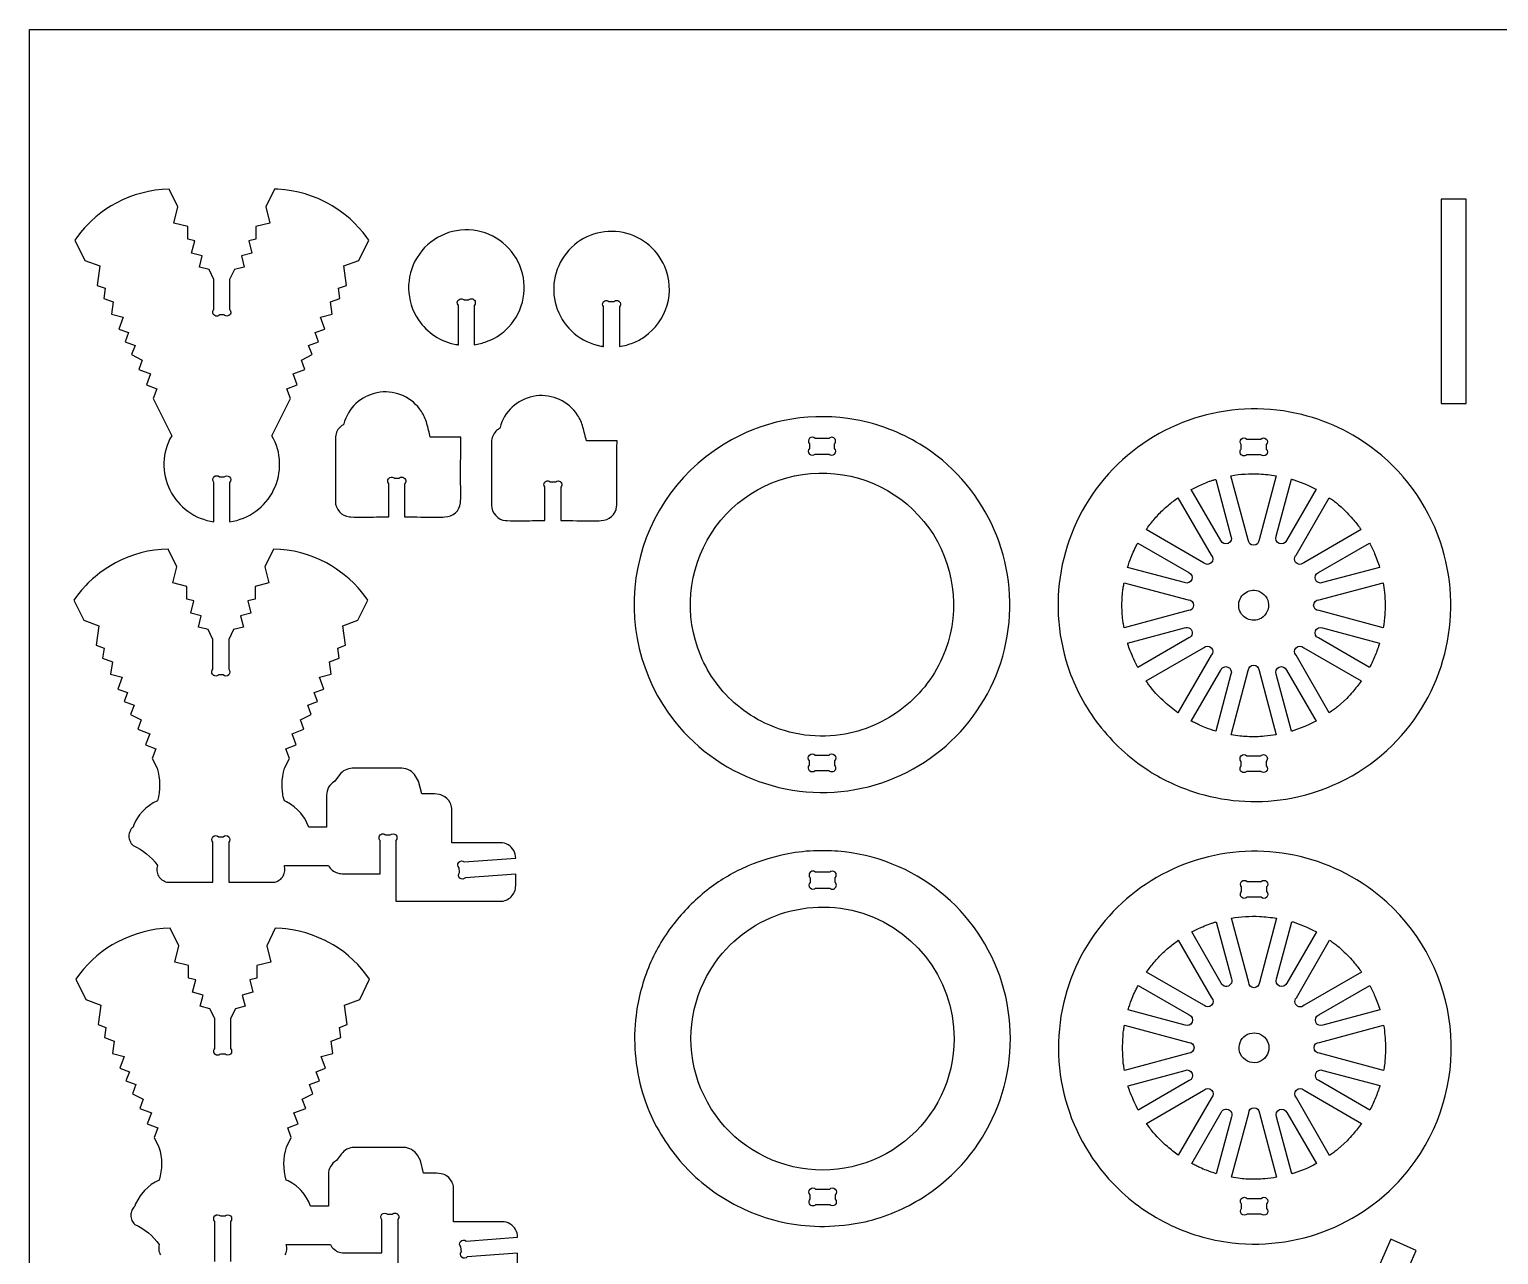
# Model space of a CAD drawing. Extents: x -1716 to 1764, y -1184 to 702.
# Drawn here: x -1716 to -595, y -233 to 702 of the extents above; entities that cross this region are included whole.
import ezdxf

# ---------------------------------------------------------------- set-up
doc = ezdxf.new("R2010")
doc.units = 0
doc.header["$MEASUREMENT"] = 0
doc.layers.get('0').update_dxf_attribs({"linetype": 'CONTINUOUS'})
doc.layers.add('SECTIONCUTEDGES', color=18, linetype='CONTINUOUS')

msp = doc.modelspace()

# ---------------------------------------------------------------- linework, layer by layer
msp.add_lwpolyline([(1764.1, 702.4), (1764.1, -1184.1), (-1716.3, -1184.1), (-1716.3, 702.4)], close=True)
at = {"layer": 'SECTIONCUTEDGES'}
for points in [[(-1606.3, 346), (-1604.8, 343.8), (-1603.1, 341.7), (-1601.3, 339.7), (-1599.4, 337.9), (-1597.4, 336.1), (-1595.3, 334.5), (-1593.1, 333), (-1590.8, 331.6), (-1588.4, 330.4), (-1585.9, 329.3), (-1583.4, 328.4), (-1580.8, 327.6), (-1578.2, 327), (-1575.5, 326.5), (-1575.5, 356.6, -1), (-1571.2, 360.8), (-1567.7, 360.8, -1), (-1563.5, 356.6), (-1563.5, 326.5), (-1560.8, 327), (-1558.1, 327.6), (-1555.5, 328.4), (-1553, 329.3), (-1550.5, 330.4), (-1548.1, 331.6), (-1545.8, 333), (-1543.6, 334.5), (-1541.5, 336.1), (-1539.5, 337.9), (-1537.6, 339.7), (-1535.8, 341.7), (-1534.1, 343.8), (-1532.6, 346), (-1531.1, 348.4), (-1529.9, 350.8), (-1528.7, 353.3), (-1527.8, 355.8), (-1526.9, 358.4), (-1526.3, 361), (-1525.8, 363.7), (-1525.5, 366.3), (-1525.3, 369), (-1525.3, 371.7), (-1525.5, 374.3), (-1525.8, 377), (-1526.3, 379.6), (-1527, 382.2), (-1527.8, 384.8), (-1528.7, 387.3), (-1529.9, 389.8), (-1531.2, 392.2), (-1517.1, 420.7), (-1519.8, 428.1), (-1511.9, 431), (-1515.1, 439.5), (-1506.1, 442.9), (-1508.7, 450), (-1500.6, 454.1), (-1503.2, 461.2), (-1495.6, 464), (-1498.2, 470.9), (-1490.9, 473.6), (-1494.2, 482.6), (-1485.3, 484.9), (-1486.6, 494.4), (-1479.3, 497.1), (-1480.3, 504.8), (-1474.4, 507), (-1476.4, 521.9), (-1464.9, 526.1), (-1457.3, 541.5), (-1458.7, 543.5), (-1461.6, 547.3), (-1464.8, 550.9), (-1468.1, 554.4), (-1471.6, 557.7), (-1475.2, 560.8), (-1479.1, 563.7), (-1483.1, 566.4), (-1485.1, 567.7), (-1488.9, 569.8), (-1491.2, 571.1), (-1496, 573.3), (-1500.9, 575.2), (-1505.9, 576.8), (-1511, 578.2), (-1516.2, 579.2), (-1521.4, 580), (-1526.6, 580.4), (-1529.3, 580.5), (-1535.9, 567), (-1532.8, 554.6), (-1543.4, 551.9), (-1543.4, 542.3), (-1548.8, 540.9), (-1546.5, 531.5), (-1554.5, 529.5), (-1552.3, 520.8), (-1559.7, 519), (-1563.5, 511.4), (-1563.5, 488.7, -1), (-1567.7, 484.4), (-1571.2, 484.4, -1), (-1575.5, 488.7), (-1575.5, 511.4), (-1579.2, 519), (-1586.6, 520.8), (-1584.4, 529.5), (-1592.5, 531.5), (-1590.1, 540.9), (-1595.5, 542.3), (-1595.5, 551.9), (-1606.1, 554.6), (-1603, 567), (-1609.6, 580.5), (-1614.9, 580.2), (-1620.2, 579.6), (-1625.3, 578.7), (-1630.5, 577.5), (-1635.5, 576.1), (-1640.4, 574.3), (-1645.3, 572.2), (-1650, 569.8), (-1653.8, 567.7), (-1657.9, 565.1), (-1661.8, 562.3), (-1665.5, 559.3), (-1669.1, 556.1), (-1670.8, 554.4), (-1674.2, 550.9), (-1677.3, 547.3), (-1680.2, 543.5), (-1681.6, 541.5), (-1674, 526.1), (-1662.5, 521.9), (-1664.5, 507), (-1658.6, 504.8), (-1659.6, 497.1), (-1652.3, 494.4), (-1653.6, 484.9), (-1644.7, 482.6), (-1648, 473.6), (-1640.7, 470.9), (-1643.3, 464), (-1635.7, 461.2), (-1638.4, 454.1), (-1630.2, 450), (-1632.8, 442.9), (-1623.8, 439.5), (-1627, 431), (-1619.1, 428.1), (-1621.9, 420.7), (-1607.7, 392.2), (-1609, 389.8), (-1610.2, 387.3), (-1611.1, 384.8), (-1611.9, 382.2), (-1612.6, 379.6), (-1613.1, 377), (-1613.4, 374.3), (-1613.6, 371.7), (-1613.6, 369), (-1613.4, 366.3), (-1613.1, 363.7), (-1612.6, 361), (-1612, 358.4), (-1611.2, 355.8), (-1610.2, 353.3), (-1609.1, 350.8), (-1607.8, 348.4)], [(-1388.8, 461.6), (-1388.8, 491.7, 0.08601), (-1389, 492.1, -0.186349), (-1389.7, 493.8, -0.284949), (-1387.9, 496.5, -0.285005), (-1384.8, 496.1, -0.066648), (-1384.7, 496, 0.145329), (-1384.5, 495.9), (-1381, 495.9, 0.08601), (-1380.6, 496.1, -0.186349), (-1378.8, 496.8, -0.284949), (-1376.2, 495, -0.285005), (-1376.6, 491.9, -0.066648), (-1376.7, 491.8, 0.145329), (-1376.8, 491.7), (-1376.8, 461.6, 0.047597), (-1367.3, 464.1, 0.100184), (-1352.7, 473, 0.639695), (-1377.7, 549.1, 0.640021), (-1419.4, 480.7, 0.099512), (-1407, 468.4, 0.09979), (-1390.9, 461.9, 0.009062), (-1389.8, 461.8, -0.003021)], [(-1266, 460.3, 0.053281), (-1255.4, 463.2, 0.059622), (-1246.7, 467.9, 0.171891), (-1229.5, 491.9, 0.17205), (-1231.4, 521.4, 0.566523), (-1306.4, 531.7, 0.566801), (-1280.1, 460.7, 0.009062), (-1279.1, 460.5, -0.003021), (-1278, 460.3), (-1278, 490.4, 0.08601), (-1278.2, 490.8, -0.186349), (-1278.9, 492.6, -0.284949), (-1277.1, 495.2, -0.285005), (-1274, 494.8, -0.066648), (-1273.9, 494.7, 0.145329), (-1273.7, 494.6), (-1270.2, 494.6, 0.08601), (-1269.8, 494.9, -0.186349), (-1268, 495.5, -0.284949), (-1265.4, 493.8, -0.285005), (-1265.8, 490.6, -0.066648), (-1265.9, 490.5, 0.145329), (-1266, 490.4)], [(-1441.9, 330.2), (-1441.9, 355.5, 0.08601), (-1442.2, 355.9, -0.186349), (-1442.8, 357.7, -0.284949), (-1441.1, 360.3, -0.285005), (-1437.9, 360, -0.066648), (-1437.8, 359.8, 0.145329), (-1437.7, 359.8), (-1434.2, 359.8, 0.08601), (-1433.8, 360, -0.186349), (-1432, 360.6, -0.284949), (-1429.3, 358.9, -0.285005), (-1429.7, 355.7, -0.066648), (-1429.8, 355.6, 0.145329), (-1429.9, 355.5), (-1429.9, 330.2, -0.001261), (-1405.3, 330.1, 0.007568), (-1399.2, 330.2, 0.17911), (-1391.1, 333.4, 0.186027), (-1387.3, 340.9, 0.012625), (-1387.2, 341.3, 0.006307), (-1387.2, 342.2, 0.00914), (-1387.1, 351.9, -0.008036), (-1386.9, 391.1), (-1410.3, 391.1, 0.002778), (-1413, 401.6, 0.080686), (-1417.1, 410.8, 0.286261), (-1448.7, 425.4, 0.286452), (-1475.7, 403.4, 0.036637), (-1476.3, 401.3, -0.114416), (-1476.5, 400.7, -0.116624), (-1477.1, 400.3, 0.081245), (-1479.4, 398.6, 0.097719), (-1481.8, 394.9, 0.089338), (-1482.8, 390.2), (-1482.8, 342.2, 0.17911), (-1479.6, 334.1, 0.186027), (-1472.1, 330.3, 0.012625), (-1471.7, 330.2, 0.006307), (-1470.9, 330.2, 0.008514), (-1460.7, 330.1, -0.002207)], [(-1322.8, 327.4), (-1322.8, 352.7, 0.08601), (-1323, 353.1, -0.186349), (-1323.6, 354.8, -0.284949), (-1321.9, 357.5, -0.285005), (-1318.8, 357.1, -0.066648), (-1318.6, 357, 0.145329), (-1318.5, 356.9), (-1315, 356.9, 0.08601), (-1314.6, 357.1, -0.186349), (-1312.8, 357.8, -0.284949), (-1310.2, 356, -0.285005), (-1310.6, 352.9, -0.066648), (-1310.7, 352.8, 0.145329), (-1310.8, 352.7), (-1310.8, 327.4, -0.001261), (-1286.1, 327.3, 0.007568), (-1280, 327.4, 0.17911), (-1271.9, 330.6, 0.186027), (-1268.1, 338.1, 0.012625), (-1268.1, 338.5, 0.006307), (-1268, 339.3, 0.00914), (-1268, 349.1, -0.008036), (-1267.8, 388.2), (-1291.1, 388.2, 0.002778), (-1293.8, 398.8, 0.080686), (-1297.9, 408, 0.286261), (-1329.5, 422.6, 0.286452), (-1356.5, 400.6, 0.036637), (-1357.1, 398.4, -0.114416), (-1357.3, 397.9, -0.116624), (-1357.9, 397.4, 0.081245), (-1360.2, 395.7, 0.097719), (-1362.6, 392, 0.089338), (-1363.6, 387.3), (-1363.6, 339.3, 0.17911), (-1360.4, 331.2, 0.186027), (-1352.9, 327.4, 0.012625), (-1352.5, 327.4, 0.006307), (-1351.7, 327.4, 0.008514), (-1341.6, 327.3, -0.002207)], [(-1223.7, 174.1, 0.149338), (-1154.6, 126.6, 0.149353), (-1070.8, 125.7, 0.296651), (-969.2, 244.5, 0.29625), (-1036.6, 385.7, 0.092281), (-1085.6, 404.4, 0.172556), (-1180.4, 389.1, 0.220869), (-1252, 291.6, 0.221131)], [(-859.5, 134.9, 0.063566), (-823.9, 119.2, 0.120276), (-752.9, 115.6, 0.147825), (-676.3, 155.8, 0.278823), (-637.8, 306.2, 0.15407), (-688.6, 380.7, 0.113627), (-749.3, 409.3, 0.268788), (-892.6, 363.2, 0.26905), (-923.7, 216, 0.085445), (-900.1, 171.6, 0.083649), (-862.4, 136.8, 0.004404), (-861, 135.8, 0.004421)], [(-1116.6, 378.2), (-1106, 378.2, 1), (-1101.8, 382.5), (-1101.8, 386, 1), (-1106, 390.2), (-1116.6, 390.2, 1), (-1120.9, 386), (-1120.9, 382.5, 1)], [(-787.2, 389.7), (-776.5, 389.7, -1), (-772.3, 385.5), (-772.3, 382, -1), (-776.5, 377.7), (-787.2, 377.7, -1), (-791.4, 382), (-791.4, 385.5, -1)], [(-1017.1, 228.8, -0.131005), (-1046.6, 186.7, -0.129677), (-1093.6, 164.5, -0.079692), (-1124.4, 163.7, -0.0771), (-1154.9, 172.8, -0.064704), (-1176.1, 186.4, -0.117883), (-1203.9, 224.2, -0.529054), (-1113.9, 363.7, -0.528938)], [(-810.8, 358.9), (-799.2, 315.5, -1), (-807, 312.2), (-829.5, 351.2, -0.012176), (-821, 355.2, -0.019565), (-815.6, 357.4, -0.009363), (-813.2, 358.2, 0.003121)], [(-764.7, 361.7), (-777.8, 312.7, -1), (-786, 312.7), (-799.2, 361.7, -0.057699), (-777.6, 363, -0.024823)], [(-734.3, 351.3), (-756.9, 312.2, -1), (-764.7, 315.5), (-753, 359, 0.006199), (-752.5, 358.9, -0.0186), (-752.1, 358.8), (-742.8, 355.4, -0.018388), (-738.5, 353.4, 0.006129)], [(-839.7, 344.9), (-814.3, 301, -1), (-820.1, 295.2), (-864, 320.5, -0.014778), (-858.1, 328.1, -0.028539), (-851.3, 335.4, -0.018438), (-847, 339.2, -0.011345)], [(-699.8, 320.6), (-743.7, 295.2, -1), (-749.5, 301), (-724.2, 344.9, 0.006303), (-721, 342.7, -0.01891), (-718, 340.3, -0.017187), (-714.3, 337.1, -0.012321), (-709.4, 332.2, -0.018926), (-705.4, 327.7, -0.012469)], [(-1638.6, 81), (-1637.9, 80.2), (-1637.2, 79.5), (-1634.5, 78.1), (-1631.8, 76.6), (-1629.3, 74.9), (-1626.9, 73.1), (-1624.6, 71.1), (-1622.4, 68.9), (-1620.4, 66.6), (-1618.6, 64.1), (-1618.9, 63.1), (-1619, 62.1), (-1619, 61.1), (-1619, 60.1), (-1618.8, 59.1), (-1618.6, 58.1), (-1618.2, 57.1), (-1617.7, 56.2), (-1617.2, 55.3), (-1616.5, 54.5), (-1615.8, 53.8), (-1615.1, 53.2), (-1614.2, 52.6), (-1613.3, 52.1), (-1612.4, 51.7), (-1611.4, 51.4), (-1576.2, 51.4), (-1576.2, 81.8, -1), (-1571.9, 86.1), (-1568.4, 86.1, -1), (-1564.2, 81.8), (-1564.2, 51.4), (-1528.9, 51.4), (-1527.9, 51.7), (-1527, 52.1), (-1526.1, 52.6), (-1525.3, 53.2), (-1524.5, 53.8), (-1523.8, 54.5), (-1523.2, 55.3), (-1522.6, 56.2), (-1522.2, 57.1), (-1521.8, 58.1), (-1521.5, 59.1), (-1521.4, 60.1), (-1521.3, 61.1), (-1521.3, 62.1), (-1521.5, 63.1), (-1521.7, 64.1), (-1488.1, 64.1), (-1487.5, 63.1), (-1486.8, 62.2), (-1486, 61.4), (-1485.2, 60.6), (-1484.2, 59.9), (-1483.2, 59.3), (-1482.2, 58.8), (-1481.1, 58.4), (-1480, 58.1), (-1478.8, 57.9), (-1477.5, 57.8), (-1448.6, 57.8), (-1448.6, 83.2, -1), (-1444.4, 87.4), (-1440.9, 87.4, -1), (-1436.6, 83.2), (-1436.6, 36.8), (-1357, 36.8), (-1355.8, 36.9), (-1354.6, 37), (-1353.5, 37.3), (-1352.4, 37.7), (-1351.3, 38.2), (-1350.4, 38.8), (-1349.4, 39.5), (-1348.6, 40.3), (-1347.8, 41.2), (-1347.1, 42.1), (-1346.5, 43.1), (-1346, 44.1), (-1345.6, 45.2), (-1345.3, 46.3), (-1345.2, 47.5), (-1345.1, 48.8), (-1345.1, 57.6), (-1383.5, 54.8, -1), (-1388, 58.7), (-1388.3, 62.3, -1), (-1384.4, 66.9), (-1345.1, 69.7), (-1345.2, 71.3), (-1345.5, 72.8), (-1346, 74.2), (-1346.6, 75.6), (-1347.5, 76.9), (-1348.5, 78.1), (-1349.7, 79.1), (-1350.9, 79.9), (-1352.3, 80.6), (-1353.8, 81.1), (-1355.3, 81.4), (-1356.8, 81.5), (-1393.9, 81.5), (-1393.9, 106.6), (-1393.9, 107.7), (-1394.1, 108.8), (-1394.3, 109.8), (-1394.7, 110.9), (-1395.1, 111.9), (-1396.2, 113.7), (-1397.6, 115.3), (-1399.3, 116.6), (-1400.2, 117.1), (-1401.2, 117.6), (-1402.2, 118), (-1403.3, 118.3), (-1407.1, 118.7), (-1416.9, 118.7), (-1419.3, 128.4), (-1421.7, 132.3), (-1422.5, 133.7), (-1423.6, 134.8), (-1424.7, 135.8), (-1426, 136.7), (-1427.4, 137.4), (-1428.9, 137.9), (-1430.4, 138.2), (-1432, 138.3), (-1469.9, 138.3), (-1471.3, 138.2), (-1472.7, 137.9), (-1474, 137.5), (-1475.3, 137), (-1476.5, 136.3), (-1477.6, 135.4), (-1478.6, 134.5), (-1479.5, 133.4), (-1483.2, 128.4), (-1484.9, 127.3), (-1486.1, 126.2), (-1487.1, 125.1), (-1487.9, 123.8), (-1488.6, 122.4), (-1489.1, 120.9), (-1489.4, 119.4), (-1489.5, 117.8), (-1489.5, 93.5), (-1503.1, 93.5), (-1504.5, 96.8), (-1506.2, 99.9), (-1507.1, 101.3), (-1509.2, 104.1), (-1511.6, 106.7), (-1514.2, 108.9), (-1517.1, 111), (-1520.1, 112.7), (-1521.7, 113.5), (-1522.5, 116.6), (-1522.8, 118.1), (-1523.2, 121.3), (-1523.4, 122.8), (-1523.4, 126), (-1523.3, 129.1), (-1522.9, 132.3), (-1522.3, 135.4), (-1521.5, 138.5), (-1517.8, 145.9), (-1520.5, 153.3), (-1512.7, 156.3), (-1515.8, 164.7), (-1506.8, 168.1), (-1509.5, 175.2), (-1501.3, 179.3), (-1503.9, 186.4), (-1496.3, 189.3), (-1498.9, 196.1), (-1491.6, 198.8), (-1495, 207.9), (-1486, 210.1), (-1487.3, 219.6), (-1480, 222.3), (-1481, 230), (-1475.1, 232.2), (-1477.1, 247.1), (-1465.6, 251.4), (-1458, 266.7), (-1460.8, 270.6), (-1463.9, 274.4), (-1465.5, 276.2), (-1468.8, 279.6), (-1472.3, 282.9), (-1476, 286), (-1479.8, 288.9), (-1481.8, 290.3), (-1485.8, 292.9), (-1489.6, 295.1), (-1494.3, 297.4), (-1499.2, 299.5), (-1504.1, 301.3), (-1509.2, 302.8), (-1514.3, 304), (-1519.5, 304.9), (-1524.7, 305.4), (-1530, 305.7), (-1536.7, 292.2), (-1533.5, 279.8), (-1544.1, 277.1), (-1544.1, 267.5), (-1549.6, 266.1), (-1547.2, 256.7), (-1555.2, 254.7), (-1553, 246), (-1560.4, 244.2), (-1564.2, 236.6), (-1564.2, 213.9, -1), (-1568.4, 209.6), (-1571.9, 209.6, -1), (-1576.2, 213.9), (-1576.2, 236.6), (-1579.9, 244.2), (-1587.3, 246), (-1585.1, 254.7), (-1593.2, 256.7), (-1590.8, 266.1), (-1596.2, 267.5), (-1596.2, 277.1), (-1606.8, 279.8), (-1603.7, 292.2), (-1610.4, 305.7), (-1615.6, 305.4), (-1620.9, 304.9), (-1626.1, 304), (-1631.2, 302.8), (-1636.2, 301.3), (-1641.2, 299.5), (-1646, 297.4), (-1650.7, 295.1), (-1654.5, 292.9), (-1658.6, 290.3), (-1662.5, 287.5), (-1666.2, 284.5), (-1668.1, 282.9), (-1671.6, 279.6), (-1673.2, 277.9), (-1676.5, 274.4), (-1679.5, 270.6), (-1682.3, 266.7), (-1674.7, 251.4), (-1663.2, 247.1), (-1665.3, 232.2), (-1659.3, 230), (-1660.4, 222.3), (-1653, 219.6), (-1654.3, 210.1), (-1645.4, 207.9), (-1648.7, 198.8), (-1641.5, 196.1), (-1644, 189.3), (-1636.4, 186.4), (-1639.1, 179.3), (-1630.9, 175.2), (-1633.5, 168.1), (-1624.5, 164.7), (-1627.7, 156.3), (-1619.8, 153.3), (-1622.6, 145.9), (-1618.9, 138.5), (-1618, 135.4), (-1617.4, 132.3), (-1617.1, 129.1), (-1616.9, 126), (-1617, 122.8), (-1617.3, 119.7), (-1617.8, 116.6), (-1618.6, 113.5), (-1621.8, 111.9), (-1624.7, 110), (-1627.5, 107.8), (-1630, 105.4), (-1632.2, 102.7), (-1633.2, 101.3), (-1635.1, 98.4), (-1636.6, 95.2), (-1637.2, 93.5), (-1637.9, 92.8), (-1638.6, 92.1), (-1639.1, 91.2), (-1639.5, 90.4), (-1639.9, 89.4), (-1640.2, 88.5), (-1640.3, 87.5), (-1640.4, 86.5), (-1640.3, 85.5), (-1640.2, 84.5), (-1639.9, 83.6), (-1639.5, 82.7), (-1639.1, 81.8)], [(-870.4, 310.3), (-831.4, 287.8, -1), (-834.6, 280.1), (-878.1, 291.7, -0.012918), (-875.4, 299.4, -0.018758), (-873.2, 304.6, -0.010898), (-871.8, 307.5, 0.003632)], [(-685.8, 291.7), (-729.3, 280.1, -1), (-732.5, 287.8), (-693.5, 310.3, -0.026072), (-689.6, 302.3, -0.02074)], [(-880.8, 280), (-831.8, 266.9, -1), (-831.8, 258.7), (-880.8, 245.6, 0.006429), (-881.4, 249.1, -0.01929), (-881.9, 252.6), (-882.4, 262.8), (-881.9, 272.9, -0.018896), (-881.4, 276.5, 0.006298)], [(-777.6, 252.2, -0.520017), (-793.3, 262.3, -0.519794), (-778.5, 273.7, -0.315968), (-770.5, 263.3, -0.315775)], [(-683, 245.6), (-732, 258.7, -1), (-732, 266.9), (-683, 280, -0.005477), (-682.1, 272.6, -0.027167), (-681.5, 263.3, -0.022163), (-681.8, 255.6, -0.016966)], [(-878.1, 233.9), (-834.6, 245.5, -1), (-831.4, 237.8), (-870.3, 215.2, -0.020623), (-876.1, 228, -0.019978), (-877.9, 233, -0.019766), (-878, 233.4, 0.006588)], [(-693.5, 215.2), (-732.5, 237.8, -1), (-729.3, 245.5), (-685.8, 233.9, -0.023422), (-689.1, 224.5, -0.022807)], [(-864, 205), (-820.1, 230.4, -1), (-814.3, 224.6), (-839.7, 180.7, -0.024397), (-849.9, 189, -0.042082), (-860.2, 199.8, -0.010889), (-862.1, 202.4, 0.00363)], [(-724.2, 180.7), (-749.5, 224.6, -1), (-743.7, 230.4), (-699.8, 205, -0.014529), (-706.3, 196.7, -0.022653), (-710.9, 191.7), (-718, 185.3, -0.018394), (-721, 182.9, 0.006131)], [(-829.5, 174.4), (-807, 213.3, -1), (-799.2, 210.1), (-810.8, 166.6, -0.012234), (-818.3, 169.2, -0.017991), (-823.3, 171.3, -0.010478), (-826.4, 172.8, 0.003492)], [(-799.1, 163.9), (-786, 212.9, -1), (-777.8, 212.9), (-764.7, 163.9, -0.013089), (-773.5, 162.8, -0.036535), (-786.9, 162.5, -0.015577), (-792.3, 162.9, -0.012352)], [(-753, 166.6), (-764.7, 210.1, -1), (-756.9, 213.3), (-734.3, 174.3, 0.006248), (-738.5, 172.2, -0.018746), (-742.8, 170.2), (-752.1, 166.8, -0.018599), (-752.5, 166.7, 0.006199)], [(-1106, 136.4), (-1116.6, 136.4, -1), (-1120.9, 140.6), (-1120.9, 144.1, -1), (-1116.6, 148.4), (-1106, 148.4, -1), (-1101.8, 144.1), (-1101.8, 140.6, -1)], [(-787.2, 147.9), (-776.5, 147.9, -1), (-772.3, 143.6), (-772.3, 140.1, -1), (-776.5, 135.9), (-787.2, 135.9, -1), (-791.4, 140.1), (-791.4, 143.6, -1)], [(-1225.3, -154.5, 0.082498), (-1191.4, -186.7, 0.081429), (-1148.3, -206.5, 0.051999), (-1120.6, -211.1, 0.048718), (-1090.7, -210, 0.045642), (-1066.6, -204.5, 0.081866), (-1025, -182.8, 0.306737), (-972.5, -30.6, 0.307202), (-1094.3, 74.5, 0.018046), (-1104.1, 75.2, 0.016111), (-1115.2, 75.4, 0.042286), (-1137.2, 73, 0.052805), (-1167.7, 63.8, 0.063258), (-1197.4, 46.5, 0.060023), (-1223.3, 21.2, 0.070022), (-1242.9, -11.7, 0.067248), (-1253.3, -50.3, 0.053404), (-1253.9, -79.4, 0.050725), (-1248.3, -109.5, 0.04601), (-1239.1, -132.6, 0.044299)], [(-889.2, -178.7, 0.086412), (-847.7, -209.2, 0.086691), (-798.4, -223.9, 0.274319), (-658.6, -161.5, 0.379188), (-680.3, 36.1, 0.257222), (-821.1, 69.5, 0.257249), (-924.5, -31.6, 0.132982), (-926.7, -110, 0.132968)], [(-1116.2, 46.9), (-1105.5, 46.9, 1), (-1101.3, 51.2), (-1101.3, 54.7, 1), (-1105.5, 58.9), (-1116.2, 58.9, 1), (-1120.4, 54.7), (-1120.4, 51.2, 1)], [(-786.9, 51.9), (-776.2, 51.9, -1), (-772, 47.7), (-772, 44.2, -1), (-776.2, 39.9), (-786.9, 39.9, -1), (-791.1, 44.2), (-791.1, 47.7, -1)], [(-1010.5, -68, -0.481507), (-1133.3, -165.9, -0.481693), (-1201.4, -24.5, -0.349808), (-1088.6, 29.9, -0.349977)], [(-764.4, 23.9), (-777.5, -25.1, -1), (-785.7, -25.1), (-798.9, 23.9, -0.057699), (-777.4, 25.2, -0.024823)], [(-810.5, 21.1), (-798.9, -22.4, -1), (-806.7, -25.6), (-829.2, 13.4, -0.012176), (-820.7, 17.4, -0.019565), (-815.3, 19.6, -0.009363), (-812.9, 20.4, 0.003121)], [(-734, 13.5), (-756.6, -25.6, -1), (-764.4, -22.4), (-752.7, 21.2, 0.006199), (-752.2, 21.1, -0.0186), (-751.8, 21), (-742.5, 17.6, -0.018388), (-738.2, 15.6, 0.006129)], [(-839.4, 7.1), (-814, -36.8, -1), (-819.8, -42.6), (-863.7, -17.3, -0.014778), (-857.8, -9.8, -0.028539), (-851, -2.4, -0.018438), (-846.7, 1.4, -0.011345)], [(-699.5, -17.3), (-743.4, -42.6, -1), (-749.2, -36.8), (-723.9, 7.1, 0.006303), (-720.7, 4.8, -0.01891), (-717.7, 2.5, -0.017187), (-714, -0.8, -0.012321), (-709.1, -5.6, -0.018926), (-705.1, -10.1, -0.012469)], [(-870.1, -27.5), (-831.1, -50, -1), (-834.3, -57.8), (-877.8, -46.1, -0.012918), (-875.1, -38.4, -0.018758), (-872.9, -33.2, -0.010898), (-871.5, -30.3, 0.003632)], [(-685.5, -46.1), (-729, -57.8, -1), (-732.2, -50), (-693.2, -27.5, -0.026072), (-689.4, -35.6, -0.02074)], [(-880.5, -57.8), (-831.5, -70.9, -1), (-831.5, -79.1), (-880.5, -92.3, 0.006429), (-881.1, -88.7, -0.01929), (-881.6, -85.2), (-882.1, -75), (-881.6, -64.9, -0.018896), (-881.1, -61.3, 0.006298)], [(-793, -76.2, -0.704491), (-773.6, -67, -0.705318), (-782.8, -86.4, -0.172802), (-789.7, -83.1, -0.173371)], [(-682.7, -92.3), (-731.7, -79.1, -1), (-731.7, -70.9), (-682.7, -57.8, -0.035509), (-681.3, -73.6, -0.037792), (-682.1, -88.5, -0.007975), (-682.4, -90.4, 0.002658)], [(-877.8, -104), (-834.3, -92.3, -1), (-831.1, -100.1), (-870.1, -122.6, -0.020623), (-875.8, -109.8, -0.019978), (-877.6, -104.9, -0.019766), (-877.7, -104.4, 0.006588)], [(-693.2, -122.6), (-732.2, -100.1, -1), (-729, -92.3), (-685.5, -103.9, -0.023422), (-688.9, -113.3, -0.022807)], [(-863.8, -132.8), (-819.8, -107.4, -1), (-814, -113.2), (-839.4, -157.1, -0.019294), (-847.7, -150.5, -0.045903), (-859.9, -138, -0.008546), (-861.7, -135.6, -0.007227)], [(-723.9, -157.2), (-749.2, -113.2, -1), (-743.4, -107.4), (-699.5, -132.8, -0.014529), (-706, -141.1, -0.022653), (-710.6, -146.1), (-717.7, -152.5, -0.018394), (-720.7, -154.9, 0.006131)], [(-829.2, -163.5), (-806.7, -124.5, -1), (-798.9, -127.7), (-810.5, -171.2, -0.012234), (-818, -168.6, -0.017991), (-823, -166.5, -0.010478), (-826.1, -165, 0.003492)], [(-798.9, -173.9), (-785.7, -124.9, -1), (-777.5, -124.9), (-764.4, -173.9, -0.013089), (-773.2, -175, -0.036535), (-786.6, -175.3, -0.015577), (-792.1, -174.9, -0.012352)], [(-752.7, -171.2), (-764.4, -127.7, -1), (-756.6, -124.5), (-734, -163.5, 0.006248), (-738.2, -165.6, -0.018746), (-742.5, -167.6), (-751.8, -171, -0.018599), (-752.2, -171.1, 0.006199)], [(-1116.2, -182.9), (-1105.5, -182.9, -1), (-1101.3, -187.2), (-1101.3, -190.7, -1), (-1105.5, -194.9), (-1116.2, -194.9, -1), (-1120.4, -190.7), (-1120.4, -187.2, -1)], [(-791.1, -197.7), (-791.1, -194.2, -1), (-786.9, -190), (-776.2, -190, -1), (-772, -194.2), (-772, -197.7, -1), (-776.2, -202), (-786.9, -202, -1)]]:
    msp.add_lwpolyline(points, format="xyb", close=True, dxfattribs=at)
msp.add_lwpolyline([(-638.7, 416.8), (-619.6, 416.8), (-619.6, 572.8), (-638.7, 572.8)], close=True, dxfattribs=at)
for points in [[(-1343.7, -240.7), (-1343.7, -231.8), (-1382.1, -234.7, -1), (-1386.6, -230.7), (-1386.9, -227.1, -1), (-1383, -222.6), (-1343.7, -219.7), (-1343.8, -218.2), (-1344.1, -216.7), (-1344.5, -215.2), (-1345.2, -213.8), (-1346.1, -212.5), (-1347.1, -211.4), (-1348.2, -210.4), (-1349.5, -209.5), (-1350.9, -208.8), (-1352.3, -208.3), (-1353.9, -208), (-1355.4, -207.9), (-1392.5, -207.9), (-1392.5, -182.9), (-1392.5, -181.8), (-1392.7, -180.7), (-1392.9, -179.6), (-1393.3, -178.6), (-1393.7, -177.6), (-1394.8, -175.8), (-1396.2, -174.2), (-1397.9, -172.9), (-1398.8, -172.3), (-1399.8, -171.9), (-1400.8, -171.5), (-1401.9, -171.2), (-1405.6, -170.7), (-1415.5, -170.7), (-1417.9, -161.1), (-1420.2, -157.1), (-1421.1, -155.8), (-1422.2, -154.6), (-1423.3, -153.6), (-1424.6, -152.8), (-1426, -152.1), (-1427.5, -151.6), (-1429, -151.3), (-1430.6, -151.2), (-1468.5, -151.2), (-1469.9, -151.3), (-1471.3, -151.5), (-1472.6, -151.9), (-1473.9, -152.5), (-1475.1, -153.2), (-1476.2, -154), (-1477.2, -155), (-1478.1, -156.1), (-1481.8, -161.1), (-1483.5, -162.2), (-1484.6, -163.2), (-1485.6, -164.4), (-1486.5, -165.7), (-1487.2, -167.1), (-1487.7, -168.5), (-1488, -170), (-1488.1, -171.6), (-1488.1, -195.9), (-1501.7, -195.9), (-1503.1, -192.7), (-1504.7, -189.6), (-1506.7, -186.7), (-1509, -184), (-1510.2, -182.8), (-1512.8, -180.5), (-1515.7, -178.5), (-1518.7, -176.7), (-1520.3, -176), (-1521.1, -172.9), (-1521.6, -169.8), (-1521.9, -166.6), (-1522, -163.5), (-1521.9, -160.3), (-1521.5, -157.2), (-1520.9, -154.1), (-1520, -151), (-1516.4, -143.5), (-1519.1, -136.1), (-1511.2, -133.2), (-1514.4, -124.7), (-1505.4, -121.4), (-1508, -114.2), (-1499.9, -110.2), (-1502.5, -103), (-1494.9, -100.2), (-1497.5, -93.3), (-1490.2, -90.6), (-1493.5, -81.6), (-1484.6, -79.3), (-1485.9, -69.9), (-1478.6, -67.1), (-1479.6, -59.5), (-1473.7, -57.2), (-1475.7, -42.4), (-1464.2, -38.1), (-1456.6, -22.7), (-1459.4, -18.8), (-1462.5, -15.1), (-1465.7, -11.5), (-1469.1, -8.1), (-1472.7, -4.9), (-1476.4, -1.9), (-1480.3, 0.9), (-1484.4, 3.5), (-1488.2, 5.6), (-1490.5, 6.8), (-1495.3, 9), (-1500.2, 11), (-1505.2, 12.6), (-1510.3, 13.9), (-1515.5, 15), (-1520.7, 15.7), (-1523.3, 16), (-1528.6, 16.3), (-1535.2, 2.8), (-1532.1, -9.7), (-1542.7, -12.3), (-1542.7, -21.9), (-1548.1, -23.3), (-1545.7, -32.7), (-1553.8, -34.8), (-1551.6, -43.4), (-1559, -45.3), (-1562.8, -52.8), (-1562.8, -75.6, -1), (-1567, -79.8), (-1570.5, -79.8, -1), (-1574.8, -75.6), (-1574.8, -52.8), (-1578.5, -45.3), (-1585.9, -43.4), (-1583.7, -34.8), (-1591.8, -32.7), (-1589.4, -23.3), (-1594.8, -21.9), (-1594.8, -12.3), (-1605.4, -9.7), (-1602.3, 2.8), (-1608.9, 16.3), (-1614.2, 16), (-1619.5, 15.4), (-1624.6, 14.5), (-1629.8, 13.3), (-1634.8, 11.8), (-1639.7, 10), (-1644.6, 8), (-1649.3, 5.6), (-1653.1, 3.5), (-1657.2, 0.9), (-1661.1, -1.9), (-1664.8, -4.9), (-1668.4, -8.1), (-1671.8, -11.5), (-1675, -15.1), (-1678.1, -18.8), (-1680.9, -22.7), (-1673.3, -38.1), (-1661.8, -42.4), (-1663.8, -57.2), (-1657.9, -59.5), (-1658.9, -67.1), (-1651.6, -69.9), (-1652.9, -79.3), (-1644, -81.6), (-1647.3, -90.6), (-1640, -93.3), (-1642.6, -100.2), (-1635, -103), (-1637.7, -110.2), (-1629.5, -114.2), (-1632.1, -121.4), (-1623.1, -124.7), (-1626.3, -133.2), (-1618.4, -136.1), (-1621.2, -143.5), (-1617.5, -151), (-1616.6, -154.1), (-1616, -157.2), (-1615.6, -160.3), (-1615.5, -163.5), (-1615.6, -166.6), (-1615.9, -169.8), (-1616.4, -172.9), (-1617.2, -176), (-1620.3, -177.6), (-1623.3, -179.5), (-1626, -181.6), (-1628.5, -184), (-1630.8, -186.7), (-1631.8, -188.1), (-1633.6, -191.1), (-1635.2, -194.3), (-1635.8, -195.9), (-1636.5, -196.6), (-1637.1, -197.4), (-1637.7, -198.2), (-1638.1, -199.1), (-1638.5, -200), (-1638.7, -201), (-1638.9, -201.9), (-1638.9, -202.9), (-1638.9, -203.9), (-1638.7, -204.9), (-1638.5, -205.9), (-1638.1, -206.8), (-1637.7, -207.7), (-1637.1, -208.5), (-1636.5, -209.3), (-1635.8, -210), (-1633, -211.3), (-1630.4, -212.8), (-1627.9, -214.5), (-1625.4, -216.4), (-1623.2, -218.4), (-1621, -220.6), (-1619, -222.9), (-1617.2, -225.3), (-1617.4, -226.3), (-1617.6, -227.3), (-1617.6, -228.4), (-1617.6, -229.4), (-1617.4, -230.4), (-1617.1, -231.4), (-1616.8, -232.3), (-1616.3, -233.2)], [(-1521.2, -233.2), (-1520.7, -232.3), (-1520.4, -231.4), (-1520.1, -230.4), (-1519.9, -229.4), (-1519.9, -228.4), (-1519.9, -227.3), (-1520.1, -226.3), (-1520.3, -225.3), (-1486.6, -225.3), (-1486, -226.3), (-1485.4, -227.3), (-1484.6, -228.1), (-1483.7, -228.9), (-1482.8, -229.6), (-1481.8, -230.2), (-1480.8, -230.7), (-1479.7, -231.1), (-1478.5, -231.4), (-1477.4, -231.5), (-1476.1, -231.6), (-1447.2, -231.6), (-1447.2, -206.3, -1), (-1443, -202.1), (-1439.4, -202.1, -1), (-1435.2, -206.3), (-1435.2, -252.7)], [(-1574.8, -238.1), (-1574.8, -207.6, -1), (-1570.5, -203.4), (-1567, -203.4, -1), (-1562.8, -207.6), (-1562.8, -238.1)], [(-706, -339.8), (-657.9, -229.7), (-677.2, -221.2), (-727.1, -334.8, -0.002171)]]:
    msp.add_lwpolyline(points, format="xyb", dxfattribs=at)

doc.saveas('drawing.dxf')
